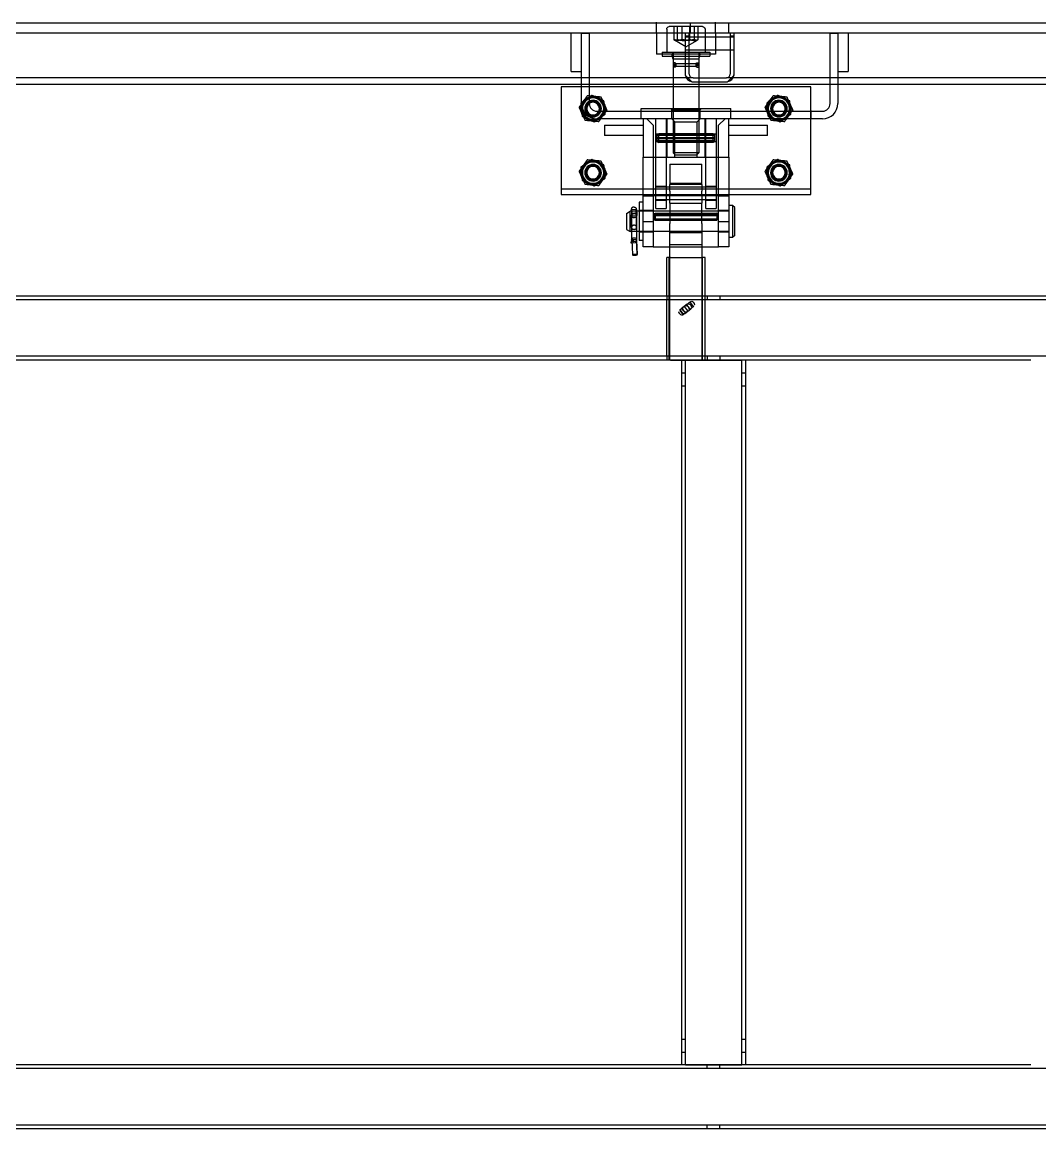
# Model space of a CAD drawing. Header units: millimetres. Extents: x 400392 to 401374, y 4543900 to 4544115.
# Drawn here: x 401296.038 to 401296.832, y 4543998.203 to 4543999.067 of the extents above; entities that cross this region are included whole.
import ezdxf

# ---------------------------------------------------------------- set-up
doc = ezdxf.new("R2010")
doc.units = ezdxf.units.MM
doc.layers.add('görünüş prota', color=4, linetype='Continuous')
doc.layers.add('kiris prota', color=6, linetype='Continuous')

# ---------------------------------------------------------------- blocks, each defined once
blk = doc.blocks.new('Z317626Zaviranipudorys')
at = {"layer": 'görünüş prota', "color": 253, "ltscale": 12.251899}
for p, q in [((463, 8945.49), (463, 8953.49)), ((473, 8949.99), (499, 8949.99)), ((476.42, 8939.99), (476.42, 8949.99)), ((479.39, 8939.99), (479.39, 8949.99)), ((483.03, 8939.99), (483.03, 8949.99)), ((488.98, 8939.99), (488.98, 8949.99)), ((492.62, 8939.99), (492.62, 8949.99)), ((495.59, 8949.99), (495.59, 8939.99)), ((509, 8945.49), (509, 8953.49)), ((463, 8945.49), (463, 8928.49)), ((471, 8947.99), (471, 8929.99)), ((501, 8947.99), (501, 8929.99)), ((509, 8945.49), (509, 8928.49)), ((486, 8934.32), (477.08, 8939.47)), ((486, 8934.32), (494.92, 8939.47)), ((463, 8928.49), (509, 8928.49)), ((504.5, 8929.99), (467.5, 8929.99)), ((467.5, 8929.99), (467.5, 8926.99)), ((504.5, 8926.99), (467.5, 8926.99)), ((476, 8924.49), (474.93, 8928.49)), ((475.5, 8929.99), (475.5, 8926.99)), ((476, 8929.89), (476, 8921.95)), ((476, 8924.49), (496, 8924.49)), ((476, 8924.49), (476, 8905.49)), ((496, 8929.89), (496, 8921.95)), ((496, 8924.49), (497.08, 8928.49)), ((496, 8924.49), (496, 8905.49)), ((496.5, 8929.99), (496.5, 8926.99)), ((504.5, 8929.99), (504.5, 8926.99)), ((476, 8918.03), (476, 8905.49)), ((477.6, 8921.63), (476.19, 8921.75)), ((477.6, 8918.35), (476.19, 8918.22)), ((494.85, 8921.19), (477.15, 8921.19)), ((477.15, 8918.79), (494.85, 8918.79)), ((478.05, 8921.13), (478.05, 8918.85)), ((493.95, 8921.13), (493.95, 8918.85)), ((494.41, 8921.63), (495.82, 8921.75)), ((494.41, 8918.35), (495.82, 8918.22)), ((496, 8918.03), (496, 8905.49)), ((388.5, 8884.49), (388.5, 8902.99)), ((388.5, 8902.99), (462.25, 8902.99)), ((462.25, 8902.99), (468.25, 8902.99)), ((468.25, 8902.99), (476, 8902.99)), ((476, 8905.49), (476, 8885.99)), ((476, 8902.99), (496, 8902.99)), ((496, 8905.49), (496, 8885.99)), ((496, 8902.99), (583.5, 8902.99)), ((583.5, 8902.99), (583.5, 8818.99)), ((388.25, 8878.49), (388.25, 8884.49)), ((388.5, 8878.49), (388.5, 8884.49)), ((460.22, 8885.99), (451, 8885.99)), ((451, 8884.49), (451, 8885.99)), ((451, 8878.49), (451, 8884.49)), ((467.38, 8885.99), (460.22, 8885.99)), ((521, 8885.99), (467.38, 8885.99)), ((475, 8884.99), (474, 8885.99)), ((497, 8884.99), (475, 8884.99)), ((475, 8877.99), (475, 8884.99)), ((476, 8885.99), (476, 8851.52)), ((496, 8885.99), (496, 8851.52)), ((497, 8884.99), (498, 8885.99)), ((497, 8877.99), (497, 8884.99)), ((521, 8877.99), (521, 8885.99)), ((388.5, 8818.99), (388.5, 8878.49)), ((452.5, 8872.99), (422.5, 8872.99)), ((422.5, 8864.99), (422.5, 8872.99)), ((451, 8877.99), (451, 8878.49)), ((451, 8877.99), (452.5, 8877.99)), ((452.5, 8877.99), (519.5, 8877.99)), ((452.5, 8847.99), (452.5, 8877.99)), ((455.5, 8877.99), (460.5, 8872.99)), ((460.5, 8847.99), (460.5, 8872.99)), ((462.5, 8877.99), (462.5, 8847.99)), ((470.5, 8847.99), (470.5, 8877.99)), ((471, 8847.99), (471, 8877.99)), ((477.36, 8875.64), (475, 8877.99)), ((494.65, 8875.64), (477.36, 8875.64)), ((477.36, 8847.99), (477.36, 8875.64)), ((494.65, 8875.64), (497, 8877.99)), ((494.65, 8847.99), (494.65, 8875.64)), ((501, 8877.99), (501, 8847.99)), ((501.5, 8877.99), (501.5, 8847.99)), ((509.5, 8847.99), (509.5, 8877.99)), ((511.5, 8872.99), (516.5, 8877.99)), ((511.5, 8872.99), (511.5, 8847.99)), ((519.5, 8877.99), (519.5, 8847.99)), ((519.5, 8877.99), (521, 8877.99)), ((549.5, 8872.99), (519.5, 8872.99)), ((549.5, 8872.99), (549.5, 8864.99)), ((422.5, 8864.99), (452.5, 8864.99)), ((462.5, 8865.99), (470.5, 8865.99)), ((463.5, 8866.02), (464.7, 8866.34)), ((463.5, 8859.96), (463.5, 8866.02)), ((463.5, 8865.14), (508.5, 8865.14)), ((464.7, 8863.41), (463.5, 8863.37)), ((463.5, 8863.26), (508.5, 8863.26)), ((508.5, 8862.72), (463.5, 8862.72)), ((463.5, 8862.61), (464.7, 8862.57)), ((464.7, 8859.64), (464.7, 8866.34)), ((464.7, 8866.34), (507.3, 8866.34)), ((507.3, 8863.41), (464.7, 8863.41)), ((464.7, 8862.57), (507.3, 8862.57)), ((501, 8865.99), (471, 8865.99)), ((501.5, 8865.99), (509.5, 8865.99)), ((507.3, 8859.64), (507.3, 8866.34)), ((508.5, 8866.02), (507.3, 8866.34)), ((508.5, 8863.37), (507.3, 8863.41)), ((507.3, 8862.57), (508.5, 8862.61)), ((508.5, 8859.96), (508.5, 8866.02)), ((519.5, 8864.99), (549.5, 8864.99)), ((462.5, 8859.99), (470.5, 8859.99)), ((463.5, 8860.84), (508.5, 8860.84)), ((463.5, 8859.96), (464.7, 8859.64)), ((464.7, 8859.64), (507.3, 8859.64)), ((501, 8859.99), (471, 8859.99)), ((501.5, 8859.99), (509.5, 8859.99)), ((508.5, 8859.96), (507.3, 8859.64)), ((452.5, 8847.99), (452.5, 8797.99)), ((519.5, 8847.99), (452.5, 8847.99)), ((460.5, 8797.99), (460.5, 8847.99)), ((462.5, 8847.99), (462.5, 8807.99)), ((470.5, 8807.99), (470.5, 8847.99)), ((476, 8851.52), (496, 8851.52)), ((477.54, 8849.99), (476, 8851.52)), ((494.47, 8849.99), (477.54, 8849.99)), ((494.47, 8849.99), (496, 8851.52)), ((501.5, 8847.99), (501.5, 8807.99)), ((509.5, 8807.99), (509.5, 8847.99)), ((511.5, 8847.99), (511.5, 8797.99)), ((519.5, 8797.99), (519.5, 8847.99)), ((473.5, 8832.79), (473.5, 8842.7)), ((498.5, 8842.7), (473.5, 8842.7)), ((498.5, 8842.7), (498.5, 8832.79)), ((473.5, 8826.77), (473.5, 8832.79)), ((498.5, 8832.79), (498.5, 8826.77)), ((583.5, 8823.49), (388.5, 8823.49)), ((470.5, 8825.49), (462.5, 8825.49)), ((470.5, 8824.99), (462.5, 8824.99)), ((501.5, 8824.99), (470.5, 8824.99)), ((498.5, 8827.7), (473.5, 8827.7)), ((473.5, 8826.77), (498.5, 8826.77)), ((473.5, 8826.77), (473.5, 8824.99)), ((473.5, 8824.99), (473.5, 8821.65)), ((473.5, 8818.23), (473.5, 8821.65)), ((498.5, 8824.99), (498.5, 8826.77)), ((498.5, 8821.65), (498.5, 8824.99)), ((498.5, 8821.65), (498.5, 8818.23)), ((509.5, 8825.49), (501.5, 8825.49)), ((509.5, 8824.99), (501.5, 8824.99)), ((452.5, 8818.99), (388.5, 8818.99)), ((460.5, 8818.99), (452.5, 8818.99)), ((460.5, 8817.99), (452.5, 8817.99)), ((462.5, 8818.99), (460.5, 8818.99)), ((460.5, 8817.99), (462.5, 8817.99)), ((509.5, 8818.99), (462.5, 8818.99)), ((462.5, 8817.99), (509.5, 8817.99)), ((470.5, 8814.99), (462.5, 8814.99)), ((470.5, 8814.49), (462.5, 8814.49)), ((501.5, 8814.99), (470.5, 8814.99)), ((473.5, 8818.23), (473.5, 8814.99)), ((473.5, 8814.99), (473.5, 8812.23)), ((473.5, 8796.23), (473.5, 8812.23)), ((498.5, 8812.23), (473.5, 8812.23)), ((498.5, 8814.99), (498.5, 8818.23)), ((498.5, 8812.23), (498.5, 8814.99)), ((498.5, 8812.23), (498.5, 8796.23)), ((509.5, 8814.99), (501.5, 8814.99)), ((509.5, 8814.49), (501.5, 8814.49)), ((511.5, 8818.99), (509.5, 8818.99)), ((509.5, 8817.99), (511.5, 8817.99)), ((519.5, 8818.99), (511.5, 8818.99)), ((519.5, 8817.99), (511.5, 8817.99)), ((583.5, 8818.99), (519.5, 8818.99)), ((519.5, 8812.99), (522.5, 8812.99)), ((522.5, 8812.99), (522.5, 8782.99)), ((448, 8808.89), (449.6, 8810.49)), ((448, 8787.09), (448, 8808.89)), ((449.6, 8810.49), (449.6, 8785.49)), ((449.6, 8810.49), (452.5, 8810.49)), ((452.5, 8806.49), (460.5, 8806.49)), ((452.5, 8805.99), (460.5, 8805.99)), ((460.5, 8805.99), (473.5, 8805.99)), ((461, 8804.25), (461.9, 8804.5)), ((461, 8804.25), (461, 8799.14)), ((461.9, 8803.61), (461, 8803.44)), ((511, 8803.5), (461, 8803.5)), ((461, 8802.92), (461.9, 8803.04)), ((461, 8802.93), (511, 8802.93)), ((511, 8802.56), (461, 8802.56)), ((461.9, 8804.5), (461.9, 8798.9)), ((510.1, 8804.5), (461.9, 8804.5)), ((510.1, 8803.61), (461.9, 8803.61)), ((461.9, 8803.04), (510.1, 8803.04)), ((470.5, 8807.99), (462.5, 8807.99)), ((498.5, 8806.2), (473.5, 8806.2)), ((473.5, 8805.99), (498.5, 8805.99)), ((498.5, 8804.2), (473.5, 8804.2)), ((498.5, 8805.99), (511.5, 8805.99)), ((509.5, 8807.99), (501.5, 8807.99)), ((510.1, 8804.5), (510.1, 8798.9)), ((511, 8804.25), (510.1, 8804.5)), ((511, 8803.44), (510.1, 8803.61)), ((510.1, 8803.04), (511, 8802.92)), ((511, 8804.25), (511, 8799.14)), ((511.5, 8806.49), (519.5, 8806.49)), ((511.5, 8805.99), (522.5, 8805.99)), ((519.5, 8806.49), (522.5, 8806.49)), ((522.5, 8805.99), (524.53, 8805.99)), ((524.46, 8803.72), (524.67, 8802.95)), ((524.5, 8793.21), (524.5, 8802.77)), ((524.5, 8802.5), (524.69, 8802.08)), ((524.53, 8805.99), (528.6, 8805.99)), ((524.59, 8802.56), (524.59, 8802.31)), ((524.59, 8802.31), (524.59, 8802.29)), ((524.59, 8802.29), (524.59, 8789.99)), ((524.67, 8802.95), (524.88, 8806.38)), ((524.67, 8802.95), (528.34, 8802.58)), ((524.86, 8807.36), (528.53, 8806.99)), ((526.19, 8804.29), (527.29, 8804.18)), ((526.33, 8809.07), (527.43, 8808.96)), ((528.34, 8802.58), (528.13, 8803.34)), ((528.55, 8806), (528.34, 8802.58)), ((528.61, 8806.17), (528.42, 8803.29)), ((528.42, 8803.33), (528.42, 8803.31)), ((528.42, 8803.31), (528.42, 8802.29)), ((528.42, 8802.29), (528.42, 8789.99)), ((528.5, 8793.21), (528.5, 8802.77)), ((528.6, 8805.99), (529.5, 8805.99)), ((529.5, 8789.99), (529.5, 8805.99)), ((532.5, 8804.26), (529.5, 8805.99)), ((532.5, 8804.26), (532.5, 8791.72)), ((460.5, 8797.99), (452.5, 8797.99)), ((452.5, 8797.99), (452.5, 8777.99)), ((460.5, 8777.99), (460.5, 8797.99)), ((511, 8799.9), (461, 8799.9)), ((461, 8799.14), (461.9, 8798.9)), ((510.1, 8798.9), (461.9, 8798.9)), ((498.5, 8799.2), (473.5, 8799.2)), ((511, 8799.14), (510.1, 8798.9)), ((519.5, 8797.99), (511.5, 8797.99)), ((511.5, 8797.99), (511.5, 8777.99)), ((519.5, 8777.99), (519.5, 8797.99)), ((525.72, 8801.35), (526.82, 8801.24)), ((448, 8787.09), (449.6, 8785.49)), ((449.6, 8785.49), (452.5, 8785.49)), ((452.5, 8789.99), (460.5, 8789.99)), ((452.5, 8789.49), (460.5, 8789.49)), ((460.5, 8789.99), (473.5, 8789.99)), ((473.5, 8789.99), (498.5, 8789.99)), ((498.5, 8789.2), (473.5, 8789.2)), ((498.5, 8789.99), (511.5, 8789.99)), ((511.5, 8789.99), (522.5, 8789.99)), ((511.5, 8789.49), (519.5, 8789.49)), ((519.5, 8789.49), (522.5, 8789.49)), ((522.5, 8789.99), (529.5, 8789.99)), ((524.59, 8789.99), (524.59, 8783.14)), ((527.29, 8785.07), (526.19, 8785.18)), ((528.42, 8789.99), (528.42, 8783.91)), ((532.5, 8791.72), (529.5, 8789.99)), ((452.5, 8777.99), (460.5, 8777.99)), ((473.5, 8777.99), (460.5, 8777.99)), ((473.5, 8779.7), (498.5, 8779.7)), ((498.5, 8777.99), (473.5, 8777.99)), ((511.5, 8777.99), (498.5, 8777.99)), ((511.5, 8777.99), (519.5, 8777.99)), ((519.5, 8782.99), (522.5, 8782.99)), ((524.59, 8783.16), (524, 8772.17)), ((524.06, 8772.46), (524.67, 8783.84)), ((524.59, 8783.18), (524.59, 8783.16)), ((524.67, 8783.84), (525.09, 8781.32)), ((524.67, 8783.84), (528.34, 8783.46)), ((525.09, 8781.32), (525.14, 8781.73)), ((525.09, 8781.32), (528.21, 8781)), ((525.72, 8782.24), (526.82, 8782.12)), ((526.58, 8782.84), (527.68, 8782.73)), ((528.34, 8783.46), (527.73, 8772.08)), ((528.21, 8781), (528.76, 8780.94)), ((528.76, 8780.94), (528.34, 8783.46)), ((528.4, 8784.09), (528.42, 8784)), ((528.42, 8784), (528.8, 8781.7)), ((528.81, 8781.36), (528.76, 8780.94)), ((524, 8772.23), (524.06, 8772.46)), ((524.06, 8772.46), (527.73, 8772.08)), ((525.14, 8771.41), (526.24, 8771.3)), ((527.73, 8772.08), (527.67, 8771.85))]:
    blk.add_line(p, q, dxfattribs=at)
at = {"layer": 'görünüş prota', "color": 253}
for p, q in [((473.5, 8796.23), (473.5, 8769.7)), ((498.5, 8769.7), (498.5, 8796.23)), ((471, 8769.7), (474, 8769.7)), ((471, 8689.7), (471, 8769.7)), ((498, 8769.7), (474, 8769.7)), ((498, 8769.7), (501, 8769.7)), ((501, 8739.7), (501, 8769.7)), ((482.82, 8733.09), (481.96, 8732)), ((485.08, 8733.35), (489.78, 8729.65)), ((501, 8739.7), (501, 8736.7)), ((501, 8692.7), (501, 8736.7)), ((486.93, 8726.04), (482.23, 8729.74)), ((490.04, 8727.39), (489.19, 8726.3)), ((501, 8692.7), (501, 8689.7)), ((471, 8689.7), (474, 8689.7)), ((498, 8689.7), (474, 8689.7)), ((498, 8689.7), (501, 8689.7))]:
    blk.add_line(p, q, dxfattribs=at)
at = {"layer": 'görünüş prota', "color": 253, "ltscale": 11.728313}
for p, q in [((473, 8689.7), (473, 8769.7)), ((473.5, 8769.7), (473.5, 8689.7)), ((498.5, 8689.7), (498.5, 8769.7)), ((499, 8689.7), (499, 8769.7))]:
    blk.add_line(p, q, dxfattribs=at)
at = {"layer": 'görünüş prota', "color": 253, "ltscale": 0.238853}
for p, q in [((480.41, 8734.99), (479.56, 8733.9)), ((491.24, 8726.44), (490.39, 8725.36))]:
    blk.add_line(p, q, dxfattribs=at)
at = {"layer": 'görünüş prota', "color": 253, "ltscale": 0.796409}
for p, q in [((482.99, 8735.01), (480.14, 8731.4)), ((485.62, 8732.93), (482.77, 8729.32)), ((487.43, 8731.5), (484.58, 8727.89)), ((489.23, 8730.08), (486.38, 8726.47)), ((490.67, 8728.95), (487.82, 8725.33))]:
    blk.add_line(p, q, dxfattribs=at)
at = {"layer": 'görünüş prota', "color": 253, "ltscale": 1.53427}
for p, q in [((485.08, 8733.35), (482.59, 8735.32)), ((479.74, 8731.71), (482.23, 8729.74))]:
    blk.add_line(p, q, dxfattribs=at)
at = {"layer": 'görünüş prota', "color": 253, "ltscale": 0.792562}
for p, q in [((486.93, 8726.04), (488.21, 8725.02)), ((491.06, 8728.63), (489.78, 8729.65))]:
    blk.add_line(p, q, dxfattribs=at)
at = {"layer": 'görünüş prota', "color": 253, "ltscale": 12.251899}
for centre, radius in [((413.5, 8885.99), 8.6), ((413.5, 8885.99), 8.5), ((413.5, 8885.99), 8.3), ((413.5, 8885.99), 6.5), ((413.5, 8885.99), 6), ((413.5, 8885.99), 6), ((413.5, 8885.99), 5.53), ((413.5, 8885.99), 5.05), ((413.5, 8885.99), 4.93), ((558.5, 8885.99), 8.6), ((558.5, 8885.99), 8.5), ((558.5, 8885.99), 8.3), ((558.5, 8885.99), 6.5), ((558.5, 8885.99), 6), ((558.5, 8885.99), 6), ((558.5, 8885.99), 5.53), ((558.5, 8885.99), 5.05), ((558.5, 8885.99), 4.93), ((413.5, 8835.99), 8.6), ((413.5, 8835.99), 8.5), ((413.5, 8835.99), 8.3), ((413.5, 8835.99), 6.5), ((413.5, 8835.99), 6), ((413.5, 8835.99), 6), ((413.5, 8835.99), 5.53), ((413.5, 8835.99), 5.05), ((413.5, 8835.99), 4.93), ((558.5, 8835.99), 8.6), ((558.5, 8835.99), 8.5), ((558.5, 8835.99), 8.3), ((558.5, 8835.99), 6.5), ((558.5, 8835.99), 6), ((558.5, 8835.99), 6), ((558.5, 8835.99), 5.53), ((558.5, 8835.99), 5.05), ((558.5, 8835.99), 4.93)]:
    blk.add_circle(centre, radius, dxfattribs=at)
for centre, radius, start, end in [((473, 8947.99), 2, 90, 180), ((499, 8947.99), 2, 0, 90), ((475.9, 8929.89), 0.1, 0, 90), ((496.1, 8929.89), 0.1, 90, 180), ((477.15, 8919.99), 1.2, 90, 270), ((476.2, 8921.95), 0.2, 180, 265), ((476.2, 8918.03), 0.2, 95, 180), ((477.15, 8919.99), 1.2, 270, 90), ((477.55, 8921.13), 0.5, 0, 85), ((477.55, 8918.85), 0.5, 275, 0), ((494.85, 8919.99), 1.2, 90, 270), ((494.45, 8921.13), 0.5, 95, 180), ((494.45, 8918.85), 0.5, 180, 265), ((494.85, 8919.99), 1.2, 270, 90), ((495.8, 8921.95), 0.2, 275, 0), ((495.8, 8918.03), 0.2, 0, 85), ((413.5, 8885.99), 9.5, 155.39659, 189.08472), ((413.5, 8885.99), 9, 114.6739, 174.6739), ((413.5, 8885.99), 9.5, 95.39659, 155.39659), ((413.5, 8885.99), 9, 54.6739, 114.6739), ((413.5, 8885.99), 9.5, 35.39659, 95.39659), ((413.5, 8885.99), 9, 354.6739, 54.6739), ((413.5, 8885.99), 9.5, 350.91528, 35.39659), ((558.5, 8885.99), 9.5, 155.39659, 215.39659), ((558.5, 8885.99), 9, 114.6739, 174.6739), ((558.5, 8885.99), 9.5, 95.39659, 155.39659), ((558.5, 8885.99), 9, 54.6739, 114.6739), ((558.5, 8885.99), 9.5, 35.39659, 95.39659), ((558.5, 8885.99), 9, 354.6739, 54.6739), ((558.5, 8885.99), 9.5, 335.39659, 35.39659), ((413.5, 8885.99), 9.5, 189.08472, 215.39659), ((413.5, 8885.99), 9, 174.6739, 234.6739), ((413.5, 8885.99), 9.5, 215.39659, 232.13635), ((413.5, 8885.99), 9, 294.6739, 354.6739), ((413.5, 8885.99), 9.5, 307.86365, 335.39659), ((413.5, 8885.99), 9.5, 335.39659, 350.91528), ((558.5, 8885.99), 9, 174.6739, 234.6739), ((558.5, 8885.99), 9.5, 215.39659, 275.39659), ((558.5, 8885.99), 9.5, 275.39659, 335.39659), ((558.5, 8885.99), 9, 294.6739, 354.6739), ((413.5, 8885.99), 9.5, 232.13635, 275.39659), ((413.5, 8885.99), 9, 234.6739, 294.6739), ((413.5, 8885.99), 9.5, 275.39659, 307.86365), ((558.5, 8885.99), 9, 234.6739, 294.6739), ((413.5, 8835.99), 9.5, 95.39659, 155.39659), ((413.5, 8835.99), 9.5, 35.39659, 95.39659), ((558.5, 8835.99), 9.5, 95.39659, 155.39659), ((558.5, 8835.99), 9.5, 35.39659, 95.39659), ((413.5, 8835.99), 9.5, 155.39659, 215.39659), ((413.5, 8835.99), 9, 174.6739, 234.6739), ((413.5, 8835.99), 9, 114.6739, 174.6739), ((413.5, 8835.99), 9, 54.6739, 114.6739), ((413.5, 8835.99), 9, 354.6739, 54.6739), ((413.5, 8835.99), 9.5, 335.39659, 35.39659), ((558.5, 8835.99), 9.5, 155.39659, 215.39659), ((558.5, 8835.99), 9, 174.6739, 234.6739), ((558.5, 8835.99), 9, 114.6739, 174.6739), ((558.5, 8835.99), 9, 54.6739, 114.6739), ((558.5, 8835.99), 9, 354.6739, 54.6739), ((558.5, 8835.99), 9.5, 335.39659, 35.39659), ((413.5, 8835.99), 9.5, 215.39659, 275.39659), ((413.5, 8835.99), 9, 234.6739, 294.6739), ((413.5, 8835.99), 9.5, 275.39659, 335.39659), ((413.5, 8835.99), 9, 294.6739, 354.6739), ((558.5, 8835.99), 9.5, 215.39659, 275.39659), ((558.5, 8835.99), 9, 234.6739, 294.6739), ((558.5, 8835.99), 9.5, 275.39659, 335.39659), ((558.5, 8835.99), 9, 294.6739, 354.6739)]:
    blk.add_arc(centre, radius, start, end, dxfattribs=at)
at = {"layer": 'görünüş prota', "color": 253}
for centre, radius, start, end in [((484.08, 8732.09), 1.61, 51.71778, 141.71778), ((483.23, 8731.01), 1.61, 141.71778, 231.71778), ((486, 8729.7), 2.5, 208.64386, 254.7917), ((486, 8729.7), 2.5, 28.64386, 74.7917), ((487.92, 8727.3), 1.61, 231.71778, 321.71778), ((488.78, 8728.39), 1.61, 321.71778, 51.71778)]:
    blk.add_arc(centre, radius, start, end, dxfattribs=at)
at = {"layer": 'görünüş prota', "color": 253, "ltscale": 0.444798}
for centre, start, end in [((485.03, 8729.58), 141.71778, 231.71778), ((485.89, 8730.67), 51.71778, 141.71778), ((486.12, 8728.73), 231.71778, 321.71778), ((486.97, 8729.81), 321.71778, 51.71778)]:
    blk.add_arc(centre, 1.61, start, end, dxfattribs=at)
at = {"layer": 'görünüş prota', "color": 253, "ltscale": 1.01119}
for start, end in [(74.7917, 208.64386), (254.7917, 28.64386)]:
    blk.add_arc((486, 8729.7), 2.5, start, end, dxfattribs=at)
at = {"layer": 'görünüş prota', "color": 253, "ltscale": 12.251899}
for centre, major_axis, ratio, start_param, end_param in [((524.67, 8805.52), (0.19, 1.84), 0.075673, 5.202159, 9.233252), ((525.88, 8802.58), (1.27, 0.27), 0.950989, 2.815055, 3.3411), ((525.88, 8802.58), (1.27, 0.27), 0.950989, 3.3411, 4.385851), ((526.02, 8803.46), (1.29, -0.04), 0.64865, 1.465644, 3.036441), ((526.98, 8802.47), (-1.27, -0.27), 0.950989, 1.244258, 2.815055), ((527.12, 8803.35), (-1.29, 0.04), 0.64865, 3.119714, 4.607237), ((528.34, 8805.15), (-0.19, -1.84), 0.075673, 2.060566, 6.091659), ((527.12, 8803.35), (-1.29, 0.04), 0.64865, 3.036441, 3.119714), ((526.02, 8784.01), (1.29, 0.11), 0.910572, 1.368875, 2.939672), ((527.12, 8783.89), (-1.29, -0.11), 0.910572, 3.066702, 4.510468), ((525.88, 8783.12), (1.29, -0.03), 0.692133, 3.033166, 3.160197), ((525.88, 8783.12), (1.29, -0.03), 0.692133, 3.160197, 4.603962), ((526.42, 8781.6), (-1.28, -0.21), 0.960899, 4.435578, 6.006374), ((526.98, 8783.01), (-1.29, 0.03), 0.692133, 1.46237, 3.033166), ((527.52, 8781.49), (1.28, 0.21), 0.960899, 0, 1.293985), ((527.12, 8783.89), (-1.29, -0.11), 0.910572, 2.939672, 3.066702), ((527.52, 8781.49), (1.28, 0.21), 0.960899, 6.006374, 6.283185), ((525.29, 8772.1), (-1.29, 0.07), 0.536951, 0, 1.480974), ((525.29, 8772.1), (-1.29, 0.07), 0.536951, 6.193363, 6.283185), ((526.39, 8771.98), (1.29, -0.07), 0.536951, 4.622567, 6.193363)]:
    blk.add_ellipse(centre, major_axis=major_axis, ratio=ratio, start_param=start_param, end_param=end_param, dxfattribs=at)
at = {"layer": 'görünüş prota', "color": 253, "ltscale": 0.437804}
for centre, major_axis, start_param, end_param in [((480.74, 8732.97), (-1, -1.26), 4.712389, 6.283185), ((481.6, 8734.05), (1, 1.26), 0, 1.570796), ((489.21, 8726.29), (-1, -1.26), 0, 1.570796), ((490.06, 8727.37), (1, 1.26), 4.712389, 6.283185)]:
    blk.add_ellipse(centre, major_axis=major_axis, ratio=0.933813, start_param=start_param, end_param=end_param, dxfattribs=at)
at = {"layer": 'görünüş prota', "color": 253, "ltscale": 12.251899}
for points, weights in [([(476.42, 8939.99), (477.9, 8938.57), (479.39, 8939.99)], [1, 1.15470053838, 1]), ([(483.03, 8939.99), (479.72, 8938.57), (476.42, 8939.99)], [1, 1.15470053838, 1]), ([(479.39, 8939.99), (484.18, 8938.57), (488.98, 8939.99)], [1, 1.15470053838, 1]), ([(492.62, 8939.99), (487.82, 8938.57), (483.03, 8939.99)], [1, 1.15470053838, 1]), ([(488.98, 8939.99), (492.28, 8938.57), (495.59, 8939.99)], [1, 1.15470053838, 1]), ([(495.59, 8939.99), (494.1, 8938.57), (492.62, 8939.99)], [1, 1.15470053838, 1]), ([(402.58, 8884.96), (403.81, 8887.63), (404.87, 8889.94)], [1, 1.0379548493, 1]), ([(404.06, 8881.65), (404.54, 8886.82), (405.02, 8892)], [1, 1.15470053838, 1]), ([(404.87, 8889.94), (405.93, 8892.26), (407.15, 8894.93)], [1, 1.0379548493, 1]), ([(405.02, 8892), (409.75, 8894.17), (414.47, 8896.34)], [1, 1.15470053838, 1]), ([(407.15, 8894.93), (410.08, 8895.21), (412.61, 8895.45)], [1, 1.0379548493, 1]), ([(412.61, 8895.45), (415.14, 8895.69), (418.07, 8895.96)], [1, 1.0379548493, 1]), ([(414.47, 8896.34), (418.71, 8893.33), (422.95, 8890.33)], [1, 1.15470053838, 1]), ([(418.07, 8895.96), (419.77, 8893.57), (421.25, 8891.49)], [1, 1.0379548493, 1]), ([(421.25, 8891.49), (422.72, 8889.42), (424.42, 8887.02)], [1, 1.0379548493, 1]), ([(422.95, 8890.33), (422.46, 8885.15), (421.98, 8879.98)], [1, 1.15470053838, 1]), ([(547.58, 8884.96), (548.81, 8887.63), (549.87, 8889.94)], [1, 1.0379548493, 1]), ([(549.06, 8881.65), (549.54, 8886.82), (550.02, 8892)], [1, 1.15470053838, 1]), ([(549.87, 8889.94), (550.93, 8892.26), (552.15, 8894.93)], [1, 1.0379548493, 1]), ([(550.02, 8892), (554.75, 8894.17), (559.47, 8896.34)], [1, 1.15470053838, 1]), ([(552.15, 8894.93), (555.08, 8895.21), (557.61, 8895.45)], [1, 1.0379548493, 1]), ([(557.61, 8895.45), (560.14, 8895.69), (563.07, 8895.96)], [1, 1.0379548493, 1]), ([(559.47, 8896.34), (563.71, 8893.33), (567.95, 8890.33)], [1, 1.15470053838, 1]), ([(563.07, 8895.96), (564.77, 8893.57), (566.25, 8891.49)], [1, 1.0379548493, 1]), ([(566.25, 8891.49), (567.72, 8889.42), (569.42, 8887.02)], [1, 1.0379548493, 1]), ([(567.95, 8890.33), (567.46, 8885.15), (566.98, 8879.98)], [1, 1.15470053838, 1]), ([(402.91, 8884.49), (402.75, 8884.72), (402.58, 8884.96)], [1.0065692446, 1.00363222013, 1]), ([(405.76, 8880.49), (404.42, 8882.37), (402.91, 8884.49)], [1, 1.03432262918, 1.0065692446]), ([(412.54, 8875.64), (408.3, 8878.65), (404.06, 8881.65)], [1, 1.15470053838, 1]), ([(407.18, 8878.49), (406.46, 8879.5), (405.76, 8880.49)], [1.01888039489, 1.0176204519, 1]), ([(421.98, 8879.98), (417.26, 8877.81), (412.54, 8875.64)], [1, 1.15470053838, 1]), ([(422.14, 8882.03), (421.36, 8880.33), (420.52, 8878.49)], [1, 1.02765869837, 1.01500615274]), ([(423.27, 8884.49), (422.69, 8883.24), (422.14, 8882.03)], [1.01896856144, 1.01938754767, 1]), ([(424.42, 8887.02), (423.81, 8885.69), (423.27, 8884.49)], [1, 1.01856730163, 1.01896856144]), ([(550.76, 8880.49), (549.28, 8882.56), (547.58, 8884.96)], [1, 1.0379548493, 1]), ([(557.54, 8875.64), (553.3, 8878.65), (549.06, 8881.65)], [1, 1.15470053838, 1]), ([(553.94, 8876.01), (552.23, 8878.41), (550.76, 8880.49)], [1, 1.0379548493, 1]), ([(566.98, 8879.98), (562.26, 8877.81), (557.54, 8875.64)], [1, 1.15470053838, 1]), ([(567.14, 8882.03), (566.08, 8879.72), (564.86, 8877.05)], [1, 1.0379548493, 1]), ([(569.42, 8887.02), (568.2, 8884.35), (567.14, 8882.03)], [1, 1.0379548493, 1]), ([(408.94, 8876.01), (408.01, 8877.32), (407.18, 8878.49)], [1, 1.02033439741, 1.01888039489]), ([(414.4, 8876.53), (411.86, 8876.29), (408.94, 8876.01)], [1, 1.0379548493, 1]), ([(419.86, 8877.05), (416.93, 8876.77), (414.4, 8876.53)], [1, 1.0379548493, 1]), ([(420.52, 8878.49), (420.2, 8877.79), (419.86, 8877.05)], [1.01500615274, 1.01029615093, 1]), ([(559.4, 8876.53), (556.86, 8876.29), (553.94, 8876.01)], [1, 1.0379548493, 1]), ([(564.86, 8877.05), (561.93, 8876.77), (559.4, 8876.53)], [1, 1.0379548493, 1]), ([(405.02, 8842), (409.75, 8844.17), (414.47, 8846.34)], [1, 1.15470053838, 1]), ([(407.15, 8844.93), (410.08, 8845.21), (412.61, 8845.45)], [1, 1.0379548493, 1]), ([(412.61, 8845.45), (415.14, 8845.69), (418.07, 8845.96)], [1, 1.0379548493, 1]), ([(414.47, 8846.34), (418.71, 8843.33), (422.95, 8840.33)], [1, 1.15470053838, 1]), ([(418.07, 8845.96), (419.77, 8843.57), (421.25, 8841.49)], [1, 1.0379548493, 1]), ([(550.02, 8842), (554.75, 8844.17), (559.47, 8846.34)], [1, 1.15470053838, 1]), ([(552.15, 8844.93), (555.08, 8845.21), (557.61, 8845.45)], [1, 1.0379548493, 1]), ([(557.61, 8845.45), (560.14, 8845.69), (563.07, 8845.96)], [1, 1.0379548493, 1]), ([(559.47, 8846.34), (563.71, 8843.33), (567.95, 8840.33)], [1, 1.15470053838, 1]), ([(563.07, 8845.96), (564.77, 8843.57), (566.25, 8841.49)], [1, 1.0379548493, 1]), ([(402.58, 8834.96), (403.81, 8837.63), (404.87, 8839.94)], [1, 1.0379548493, 1]), ([(404.06, 8831.65), (404.54, 8836.82), (405.02, 8842)], [1, 1.15470053838, 1]), ([(404.87, 8839.94), (405.93, 8842.26), (407.15, 8844.93)], [1, 1.0379548493, 1]), ([(421.25, 8841.49), (422.72, 8839.42), (424.42, 8837.02)], [1, 1.0379548493, 1]), ([(422.95, 8840.33), (422.46, 8835.15), (421.98, 8829.98)], [1, 1.15470053838, 1]), ([(424.42, 8837.02), (423.2, 8834.35), (422.14, 8832.03)], [1, 1.0379548493, 1]), ([(547.58, 8834.96), (548.81, 8837.63), (549.87, 8839.94)], [1, 1.0379548493, 1]), ([(549.06, 8831.65), (549.54, 8836.82), (550.02, 8842)], [1, 1.15470053838, 1]), ([(549.87, 8839.94), (550.93, 8842.26), (552.15, 8844.93)], [1, 1.0379548493, 1]), ([(566.25, 8841.49), (567.72, 8839.42), (569.42, 8837.02)], [1, 1.0379548493, 1]), ([(567.95, 8840.33), (567.46, 8835.15), (566.98, 8829.98)], [1, 1.15470053838, 1]), ([(569.42, 8837.02), (568.2, 8834.35), (567.14, 8832.03)], [1, 1.0379548493, 1]), ([(405.76, 8830.49), (404.28, 8832.56), (402.58, 8834.96)], [1, 1.0379548493, 1]), ([(412.54, 8825.64), (408.3, 8828.65), (404.06, 8831.65)], [1, 1.15470053838, 1]), ([(408.94, 8826.01), (407.23, 8828.41), (405.76, 8830.49)], [1, 1.0379548493, 1]), ([(421.98, 8829.98), (417.26, 8827.81), (412.54, 8825.64)], [1, 1.15470053838, 1]), ([(422.14, 8832.03), (421.08, 8829.72), (419.86, 8827.05)], [1, 1.0379548493, 1]), ([(550.76, 8830.49), (549.28, 8832.56), (547.58, 8834.96)], [1, 1.0379548493, 1]), ([(557.54, 8825.64), (553.3, 8828.65), (549.06, 8831.65)], [1, 1.15470053838, 1]), ([(553.94, 8826.01), (552.23, 8828.41), (550.76, 8830.49)], [1, 1.0379548493, 1]), ([(566.98, 8829.98), (562.26, 8827.81), (557.54, 8825.64)], [1, 1.15470053838, 1]), ([(567.14, 8832.03), (566.08, 8829.72), (564.86, 8827.05)], [1, 1.0379548493, 1]), ([(414.4, 8826.53), (411.86, 8826.29), (408.94, 8826.01)], [1, 1.0379548493, 1]), ([(419.86, 8827.05), (416.93, 8826.77), (414.4, 8826.53)], [1, 1.0379548493, 1]), ([(559.4, 8826.53), (556.86, 8826.29), (553.94, 8826.01)], [1, 1.0379548493, 1]), ([(564.86, 8827.05), (561.93, 8826.77), (559.4, 8826.53)], [1, 1.0379548493, 1])]:
    blk.add_rational_spline(points, weights, degree=2, dxfattribs=at)
for points, knots in [([(526.33, 8809.07), (526.19, 8809.09), (526.05, 8809.08), (525.79, 8809.02), (525.67, 8808.97), (525.45, 8808.86), (525.36, 8808.79), (525.21, 8808.64), (525.15, 8808.57), (525.05, 8808.43), (525.02, 8808.36), (524.96, 8808.23), (524.93, 8808.17), (524.85, 8807.95), (524.82, 8807.82), (524.73, 8807.4), (524.68, 8807.09), (524.59, 8806.48), (524.56, 8806.2), (524.49, 8805.65), (524.46, 8805.37), (524.42, 8804.82), (524.4, 8804.56), (524.37, 8804.05), (524.36, 8803.82), (524.35, 8803.37), (524.35, 8803.18), (524.39, 8802.9), (524.4, 8802.84), (524.43, 8802.7), (524.45, 8802.62), (524.5, 8802.5)], [5.348665, 5.348665, 5.348665, 5.348665, 5.373112, 5.373112, 5.400029, 5.400029, 5.434902, 5.434902, 5.484084, 5.484084, 5.549748, 5.549748, 5.650253, 5.650253, 5.944677, 5.944677, 6.422234, 6.422234, 6.765917, 6.765917, 7.099664, 7.099664, 7.433718, 7.433718, 7.778402, 7.778402, 8.180254, 8.180254, 8.269714, 8.269714, 8.359175, 8.359175, 8.359175, 8.359175]), ([(524.57, 8802.34), (524.53, 8802.49), (524.5, 8802.63), (524.5, 8802.97), (524.55, 8803.18), (524.76, 8803.54), (524.91, 8803.7), (525.27, 8803.95), (525.49, 8804.05), (525.98, 8804.19), (526.25, 8804.22), (526.76, 8804.22), (527.02, 8804.19), (527.52, 8804.05), (527.74, 8803.95), (528.09, 8803.7), (528.25, 8803.54), (528.38, 8803.31), (528.4, 8803.26), (528.42, 8803.21)], [0.2521227, 0.2521227, 0.2521227, 0.2521227, 0.3027374, 0.3027374, 0.3784165, 0.3784165, 0.4540955, 0.4540955, 0.5297852, 0.5297852, 0.6054748, 0.6054748, 0.6811645, 0.6811645, 0.7568541, 0.7568541, 0.8325332, 0.8325332, 0.8519135, 0.8519135, 0.8519135, 0.8519135]), ([(525.45, 8801.29), (525.32, 8801.37), (525.2, 8801.46), (524.91, 8801.72), (524.76, 8801.92), (524.63, 8802.18), (524.61, 8802.23), (524.59, 8802.28)], [0.1059945, 0.1059945, 0.1059945, 0.1059945, 0.1513793, 0.1513793, 0.2270584, 0.2270584, 0.2449421, 0.2449421, 0.2449421, 0.2449421]), ([(527.43, 8808.96), (527.57, 8808.95), (527.71, 8808.91), (527.95, 8808.8), (528.06, 8808.73), (528.25, 8808.57), (528.32, 8808.48), (528.44, 8808.31), (528.48, 8808.22), (528.55, 8808.07), (528.57, 8808), (528.61, 8807.86), (528.62, 8807.79), (528.64, 8807.6), (528.65, 8807.49), (528.65, 8807.25), (528.65, 8807.12), (528.65, 8806.83), (528.64, 8806.68), (528.63, 8806.4), (528.62, 8806.29), (528.61, 8806.17)], [0.93452, 0.93452, 0.93452, 0.93452, 0.958967, 0.958967, 0.985884, 0.985884, 1.020757, 1.020757, 1.069939, 1.069939, 1.135603, 1.135603, 1.236108, 1.236108, 1.464402, 1.464402, 1.692696, 1.692696, 1.92099, 1.92099, 2.07599, 2.07599, 2.07599, 2.07599]), ([(528.42, 8803.21), (528.48, 8803.07), (528.5, 8802.92), (528.5, 8802.56), (528.45, 8802.34), (528.31, 8802.04), (528.26, 8801.96), (528.2, 8801.88)], [0.8519135, 0.8519135, 0.8519135, 0.8519135, 0.9082123, 0.9082123, 0.9838913, 0.9838913, 1.0141903, 1.0141903, 1.0141903, 1.0141903]), ([(526.5, 8791.76), (526.76, 8791.76), (527.02, 8791.79), (527.52, 8791.92), (527.74, 8792.03), (528.09, 8792.27), (528.25, 8792.43), (528.45, 8792.8), (528.5, 8793.01), (528.5, 8793.41), (528.45, 8793.64), (528.25, 8794.06), (528.09, 8794.26), (527.74, 8794.58), (527.52, 8794.72), (527.02, 8794.92), (526.76, 8794.97), (526.25, 8794.97), (525.98, 8794.92), (525.49, 8794.72), (525.27, 8794.58), (524.91, 8794.26), (524.76, 8794.06), (524.55, 8793.64), (524.5, 8793.41), (524.5, 8793.01), (524.55, 8792.8), (524.76, 8792.43), (524.91, 8792.27), (525.27, 8792.03), (525.49, 8791.92), (525.98, 8791.79), (526.25, 8791.76), (526.5, 8791.76)], [0, 0, 0, 0, 0.07569, 0.07569, 0.151379, 0.151379, 0.227058, 0.227058, 0.302737, 0.302737, 0.378416, 0.378416, 0.454096, 0.454096, 0.529785, 0.529785, 0.605475, 0.605475, 0.681164, 0.681164, 0.756854, 0.756854, 0.832533, 0.832533, 0.908212, 0.908212, 0.983891, 0.983891, 1.05957, 1.05957, 1.13526, 1.13526, 1.21095, 1.21095, 1.21095, 1.21095]), ([(526.5, 8801.01), (526.25, 8801.01), (525.98, 8801.06), (525.64, 8801.19), (525.54, 8801.24), (525.45, 8801.29)], [0, 0, 0, 0, 0.0756896, 0.0756896, 0.1059945, 0.1059945, 0.1059945, 0.1059945]), ([(528.2, 8801.88), (528.12, 8801.76), (528.02, 8801.65), (527.74, 8801.4), (527.52, 8801.25), (527.21, 8801.13), (527.15, 8801.11), (527.09, 8801.1)], [1.0141903, 1.0141903, 1.0141903, 1.0141903, 1.0595704, 1.0595704, 1.13526, 1.13526, 1.1531479, 1.1531479, 1.1531479, 1.1531479])]:
    blk.add_open_spline(points, degree=3, knots=knots, dxfattribs=at)
for points in [[(524.59, 8802.28), (524.58, 8802.3), (524.58, 8802.32), (524.57, 8802.34)], [(527.09, 8801.1), (526.9, 8801.04), (526.7, 8801.01), (526.5, 8801.01)]]:
    blk.add_open_spline(points, degree=3, dxfattribs=at)
blk = doc.blocks.new('A$C750F51A7')
at = {"layer": 'görünüş prota', "color": 253, "lineweight": -2}
for p, q in [((-72.959, -61.165), (130.391, -61.165)), ((55.216, -61.965), (55.216, -61.165)), ((58.216, -61.965), (58.216, -61.165)), ((130.391, -61.965), (-72.959, -61.965)), ((45.916, -64.965), (45.916, -61.965)), ((46.716, -67.465), (46.716, -61.965)), ((46.716, -61.965), (47.316, -61.965)), ((47.316, -61.965), (47.316, -67.465)), ((54.816, -61.965), (54.816, -65.265)), ((55.116, -65.165), (55.116, -61.965)), ((58.316, -61.965), (58.316, -65.165)), ((58.616, -65.265), (58.616, -61.965)), ((66.116, -67.465), (66.116, -61.965)), ((66.116, -61.965), (66.716, -61.965)), ((66.716, -61.965), (66.716, -67.465)), ((67.516, -61.965), (67.516, -64.965)), ((55.116, -62.215), (54.816, -62.215)), ((54.816, -62.265), (58.616, -62.265)), ((58.616, -62.215), (58.316, -62.215)), ((54.816, -63.265), (58.616, -63.265)), ((55.116, -63.315), (54.816, -63.315)), ((58.616, -63.315), (58.316, -63.315)), ((46.716, -65.465), (0.441, -65.465)), ((45.916, -64.965), (46.716, -64.965)), ((47.316, -65.465), (46.716, -65.465)), ((54.896, -65.465), (47.316, -65.465)), ((54.816, -65.265), (55.316, -65.765)), ((55.416, -65.465), (54.896, -65.465)), ((55.416, -65.465), (58.016, -65.465)), ((58.535, -65.465), (58.016, -65.465)), ((58.116, -65.765), (58.616, -65.265)), ((66.116, -65.465), (58.535, -65.465)), ((66.716, -65.465), (66.116, -65.465)), ((66.716, -64.965), (67.516, -64.965)), ((83.991, -65.465), (66.716, -65.465)), ((-20.359, -65.965), (104.791, -65.965)), ((55.316, -65.765), (58.116, -65.765)), ((47.916, -68.065), (65.516, -68.065)), ((65.516, -68.665), (47.916, -68.665)), ((109.366, -82.495), (-24.934, -82.495)), ((109.366, -82.795), (-24.934, -82.795)), ((56.534, -82.795), (56.534, -82.495)), ((57.534, -82.795), (57.534, -82.495)), ((109.366, -87.195), (-24.934, -87.195)), ((56.534, -87.495), (56.534, -87.195)), ((57.534, -87.495), (57.534, -87.195)), ((81.766, -87.495), (-24.934, -87.495)), ((54.534, -142.495), (54.534, -87.495)), ((54.834, -87.495), (54.534, -87.495)), ((54.834, -142.495), (54.834, -87.495)), ((54.834, -87.495), (59.234, -87.495)), ((59.234, -142.495), (59.234, -87.495)), ((59.534, -87.495), (59.234, -87.495)), ((59.534, -142.495), (59.534, -87.495)), ((54.534, -88.495), (54.834, -88.495)), ((59.234, -88.495), (59.534, -88.495)), ((54.534, -89.495), (54.834, -89.495)), ((59.234, -89.495), (59.534, -89.495)), ((54.534, -140.495), (54.834, -140.495)), ((59.234, -140.495), (59.534, -140.495)), ((54.534, -141.495), (54.834, -141.495)), ((59.234, -141.495), (59.534, -141.495)), ((81.766, -142.495), (-153.634, -142.495)), ((54.834, -142.495), (54.534, -142.495)), ((54.834, -142.495), (59.234, -142.495)), ((56.487, -142.495), (56.487, -142.795)), ((57.487, -142.495), (57.487, -142.795)), ((59.534, -142.495), (59.234, -142.495)), ((86.767, -142.795), (-158.634, -142.795)), ((87.702, -147.195), (-158.634, -147.195)), ((87.766, -147.495), (-158.634, -147.495)), ((56.487, -147.195), (56.487, -147.495)), ((57.487, -147.195), (57.487, -147.495))]:
    blk.add_line(p, q, dxfattribs=at)
for centre, radius, start, end in [((55.416, -65.165), 0.6, 180, 190.58422), ((55.416, -65.165), 0.6, 190.58422, 259.41578), ((55.416, -65.165), 0.3, 180, 270), ((58.016, -65.165), 0.3, 270, 0), ((58.016, -65.165), 0.6, 280.58422, 349.41578), ((58.016, -65.165), 0.6, 349.41578, 0), ((55.416, -65.165), 0.6, 259.41578, 270), ((58.016, -65.165), 0.6, 270, 280.58422), ((47.916, -67.465), 1.2, 180, 270), ((47.916, -67.465), 0.6, 180, 270), ((65.516, -67.465), 1.2, 270, 0), ((65.516, -67.465), 0.6, 270, 0)]:
    blk.add_arc(centre, radius, start, end, dxfattribs=at)
at = {"layer": 'görünüş prota', "color": 253, "lineweight": -2, "xscale": -0.1, "yscale": 0.1, "zscale": 0.1}
blk.add_blockref('Z317626Zaviranipudorys', (103.466, -956.464), dxfattribs=at)
blk = doc.blocks.new('L-L Kesiti')
at = {"layer": 'kiris prota', "color": 1, "xscale": 0.01, "yscale": 0.01, "zscale": 0.01}
blk.add_blockref('A$C750F51A7', (401409.69499, 4543993.53279), dxfattribs=at)

msp = doc.modelspace()

# ---------------------------------------------------------------- block references
msp.add_blockref('L-L Kesiti', (-113.68778, 6.14501))

doc.saveas('drawing.dxf')
